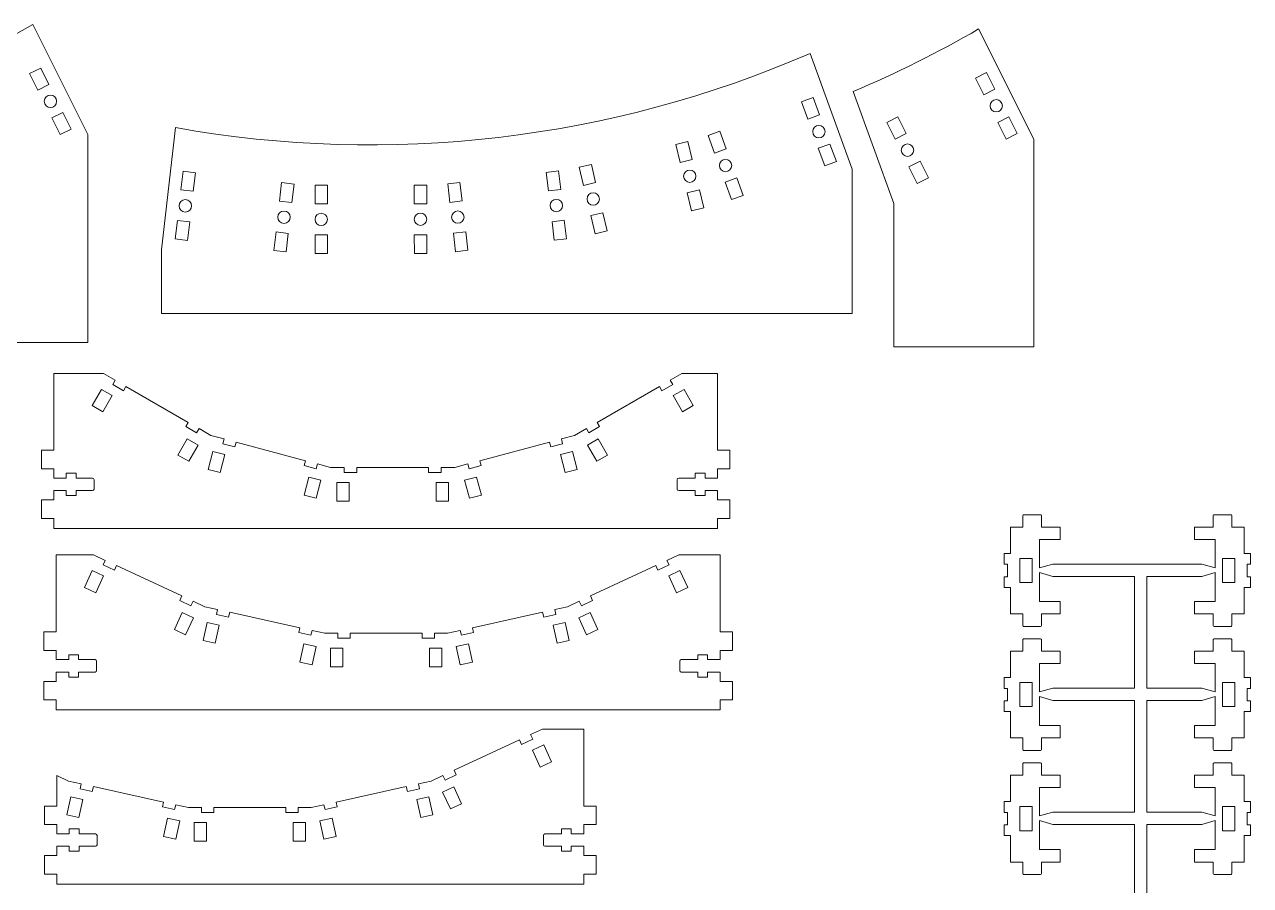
# Model space of a CAD drawing. Header units: millimetres. Extents: x 3 to 322, y 12 to 289.
# Drawn here: x 124.8 to 322.4, y 150.2 to 289 of the extents above; entities that cross this region are included whole.
import ezdxf

# ---------------------------------------------------------------- set-up
doc = ezdxf.new("R2010")
doc.units = ezdxf.units.MM
doc.layers.add('Visible (ISO)', color=5, linetype='Continuous', lineweight=5, true_color=0x0000ff)

msp = doc.modelspace()

# ---------------------------------------------------------------- linework, layer by layer
at = {"layer": 'Visible (ISO)'}
for p, q in [((135.01, 271.29), (126.13, 289.03)), ((287.5, 270.57), (278.62, 288.31)), ((258.24, 265.73), (251.47, 284.38)), ((125.61, 281.12), (127.4, 282.02)), ((126.96, 278.44), (125.61, 281.12)), ((127.4, 282.02), (128.74, 279.34)), ((278.1, 280.4), (279.89, 281.3)), ((279.89, 281.3), (281.24, 278.61)), ((128.74, 279.34), (126.96, 278.44)), ((279.45, 277.72), (278.1, 280.4)), ((250.04, 276.59), (251.92, 277.27)), ((251.92, 277.27), (252.95, 274.45)), ((258.38, 278.22), (264.95, 260.15)), ((281.24, 278.61), (279.45, 277.72)), ((129.19, 273.97), (130.98, 274.87)), ((130.98, 274.87), (132.32, 272.18)), ((251.07, 273.77), (250.04, 276.59)), ((130.54, 271.29), (129.19, 273.97)), ((252.95, 274.45), (251.07, 273.77)), ((263.8, 273.24), (265.59, 274.13)), ((265.14, 270.55), (263.8, 273.24)), ((265.59, 274.13), (266.93, 271.45)), ((281.69, 273.25), (283.47, 274.14)), ((283.03, 270.56), (281.69, 273.25)), ((283.47, 274.14), (284.82, 271.46)), ((132.32, 272.18), (130.54, 271.29)), ((135.01, 237.77), (135.01, 271.29)), ((149.16, 272.4), (146.88, 252.69)), ((235, 271.13), (236.88, 271.81)), ((236.03, 268.31), (235, 271.13)), ((236.88, 271.81), (237.91, 268.99)), ((266.93, 271.45), (265.14, 270.55)), ((284.82, 271.46), (283.03, 270.56)), ((229.81, 269.69), (231.75, 270.15)), ((230.5, 266.77), (229.81, 269.69)), ((231.75, 270.15), (232.44, 267.24)), ((237.91, 268.99), (236.03, 268.31)), ((252.77, 269.07), (254.65, 269.75)), ((253.8, 266.25), (252.77, 269.07)), ((254.65, 269.75), (255.68, 266.93)), ((287.5, 237.05), (287.5, 270.57)), ((232.44, 267.24), (230.5, 266.77)), ((255.68, 266.93), (253.8, 266.25)), ((267.38, 266.08), (269.17, 266.98)), ((269.17, 266.98), (270.51, 264.3)), ((150.02, 262.39), (150.36, 265.37)), ((150.36, 265.37), (152.35, 265.14)), ((152.35, 265.14), (152, 262.16)), ((208.91, 265.19), (210.89, 265.42)), ((209.26, 262.21), (208.91, 265.19)), ((210.89, 265.42), (211.24, 262.44)), ((214.24, 266.01), (216.18, 266.47)), ((214.93, 263.09), (214.24, 266.01)), ((216.18, 266.47), (216.87, 263.55)), ((258.24, 242.42), (258.24, 265.73)), ((268.72, 263.4), (267.38, 266.08)), ((165.91, 260.56), (166.25, 263.54)), ((166.25, 263.54), (168.24, 263.31)), ((168.24, 263.31), (167.9, 260.33)), ((171.63, 260.11), (171.63, 263.11)), ((171.63, 263.11), (173.63, 263.11)), ((173.63, 263.11), (173.63, 260.11)), ((187.63, 263.12), (189.63, 263.13)), ((187.63, 260.12), (187.63, 263.12)), ((189.63, 263.13), (189.63, 260.13)), ((193.02, 263.32), (195, 263.56)), ((193.37, 260.35), (193.02, 263.32)), ((195, 263.56), (195.35, 260.58)), ((216.87, 263.55), (214.93, 263.09)), ((237.73, 263.61), (239.61, 264.29)), ((238.76, 260.79), (237.73, 263.61)), ((239.61, 264.29), (240.64, 261.47)), ((270.51, 264.3), (268.72, 263.4)), ((152, 262.16), (150.02, 262.39)), ((211.24, 262.44), (209.26, 262.21)), ((231.65, 261.91), (233.59, 262.37)), ((232.34, 258.99), (231.65, 261.91)), ((233.59, 262.37), (234.29, 259.45)), ((240.64, 261.47), (238.76, 260.79)), ((167.9, 260.33), (165.91, 260.56)), ((173.63, 260.11), (171.63, 260.11)), ((189.63, 260.13), (187.63, 260.12)), ((195.35, 260.58), (193.37, 260.35)), ((234.29, 259.45), (232.34, 258.99)), ((264.95, 260.15), (264.95, 237.05)), ((149.1, 254.45), (149.44, 257.43)), ((149.44, 257.43), (151.43, 257.2)), ((151.43, 257.2), (151.08, 254.22)), ((209.84, 257.24), (211.82, 257.47)), ((210.19, 254.26), (209.84, 257.24)), ((211.82, 257.47), (212.17, 254.49)), ((216.08, 258.22), (218.02, 258.68)), ((216.77, 255.3), (216.08, 258.22)), ((218.02, 258.68), (218.72, 255.76)), ((164.99, 252.61), (165.34, 255.59)), ((165.34, 255.59), (167.32, 255.36)), ((167.32, 255.36), (166.98, 252.38)), ((171.64, 252.11), (171.63, 255.11)), ((171.63, 255.11), (173.63, 255.11)), ((173.63, 255.11), (173.64, 252.11)), ((187.63, 255.12), (189.63, 255.13)), ((187.64, 252.12), (187.63, 255.12)), ((189.63, 255.13), (189.64, 252.13)), ((193.95, 255.38), (195.93, 255.61)), ((194.3, 252.4), (193.95, 255.38)), ((195.93, 255.61), (196.28, 252.63)), ((218.72, 255.76), (216.77, 255.3)), ((151.08, 254.22), (149.1, 254.45)), ((212.17, 254.49), (210.19, 254.26)), ((146.88, 252.69), (146.88, 242.42)), ((166.98, 252.38), (164.99, 252.61)), ((173.64, 252.11), (171.64, 252.11)), ((189.64, 252.13), (187.64, 252.12)), ((196.28, 252.63), (194.3, 252.4)), ((146.88, 242.42), (258.24, 242.42)), ((3.15, 237.77), (135.01, 237.77)), ((264.95, 237.05), (287.5, 237.05)), ((129.51, 232.78), (129.51, 220.38)), ((137.51, 232.78), (129.51, 232.78)), ((139.42, 231.68), (137.51, 232.78)), ((139.02, 230.99), (139.42, 231.68)), ((230.79, 232.78), (228.89, 231.68)), ((228.89, 231.68), (229.29, 230.99)), ((236.51, 232.78), (230.79, 232.78)), ((236.51, 220.38), (236.51, 232.78)), ((135.68, 227.6), (137.18, 230.2)), ((137.18, 230.2), (138.91, 229.2)), ((140.75, 229.99), (139.02, 230.99)), ((141.15, 230.68), (140.75, 229.99)), ((151.2, 224.88), (141.15, 230.68)), ((227.15, 230.68), (217.11, 224.88)), ((227.55, 229.99), (227.15, 230.68)), ((229.29, 230.99), (227.55, 229.99)), ((229.39, 229.2), (231.12, 230.2)), ((231.12, 230.2), (232.62, 227.6)), ((137.41, 226.6), (135.68, 227.6)), ((138.91, 229.2), (137.41, 226.6)), ((230.89, 226.6), (229.39, 229.2)), ((232.62, 227.6), (230.89, 226.6)), ((150.8, 224.19), (151.2, 224.88)), ((152.53, 223.19), (150.8, 224.19)), ((152.93, 223.88), (152.53, 223.19)), ((154.83, 222.78), (152.93, 223.88)), ((215.38, 223.88), (213.47, 222.78)), ((215.78, 223.19), (215.38, 223.88)), ((217.51, 224.19), (215.78, 223.19)), ((217.11, 224.88), (217.51, 224.19)), ((149.53, 219.6), (151.03, 222.2)), ((151.03, 222.2), (152.77, 221.2)), ((156.96, 222.21), (154.83, 222.78)), ((156.75, 221.44), (156.96, 222.21)), ((158.68, 220.92), (156.75, 221.44)), ((158.89, 221.69), (158.68, 220.92)), ((170.09, 218.69), (158.89, 221.69)), ((209.41, 221.69), (198.21, 218.69)), ((209.62, 220.92), (209.41, 221.69)), ((211.55, 221.44), (209.62, 220.92)), ((213.47, 222.78), (211.35, 222.21)), ((211.35, 222.21), (211.55, 221.44)), ((215.54, 221.2), (217.27, 222.2)), ((217.27, 222.2), (218.77, 219.6)), ((129.51, 220.38), (127.51, 220.38)), ((127.51, 220.38), (127.51, 217.38)), ((151.27, 218.6), (149.53, 219.6)), ((152.77, 221.2), (151.27, 218.6)), ((154.4, 217.3), (155.18, 220.2)), ((155.18, 220.2), (157.11, 219.68)), ((157.11, 219.68), (156.33, 216.79)), ((211.19, 219.68), (213.13, 220.2)), ((211.97, 216.79), (211.19, 219.68)), ((213.13, 220.2), (213.9, 217.3)), ((217.04, 218.6), (215.54, 221.2)), ((218.77, 219.6), (217.04, 218.6)), ((238.51, 220.38), (236.51, 220.38)), ((238.51, 217.38), (238.51, 220.38)), ((169.89, 217.92), (170.09, 218.69)), ((171.82, 217.4), (169.89, 217.92)), ((172.03, 218.17), (171.82, 217.4)), ((174.15, 217.6), (172.03, 218.17)), ((176.35, 217.6), (174.15, 217.6)), ((176.35, 216.8), (176.35, 217.6)), ((178.35, 217.6), (178.35, 216.8)), ((189.95, 217.6), (178.35, 217.6)), ((189.95, 216.8), (189.95, 217.6)), ((191.95, 217.6), (191.95, 216.8)), ((194.15, 217.6), (191.95, 217.6)), ((196.28, 218.17), (194.15, 217.6)), ((196.48, 217.4), (196.28, 218.17)), ((198.42, 217.92), (196.48, 217.4)), ((198.21, 218.69), (198.42, 217.92)), ((127.51, 217.38), (129.51, 217.38)), ((129.51, 217.38), (129.51, 215.88)), ((129.51, 215.88), (131.51, 215.88)), ((131.51, 215.88), (131.51, 216.68)), ((131.51, 216.68), (133.11, 216.68)), ((133.11, 216.68), (133.11, 215.88)), ((133.11, 215.88), (135.76, 215.88)), ((136.01, 215.63), (136.01, 214.13)), ((156.33, 216.79), (154.4, 217.3)), ((169.86, 213.16), (170.63, 216.06)), ((170.63, 216.06), (172.56, 215.54)), ((172.56, 215.54), (171.79, 212.64)), ((178.35, 216.8), (176.35, 216.8)), ((191.95, 216.8), (189.95, 216.8)), ((195.74, 215.54), (197.67, 216.06)), ((196.52, 212.64), (195.74, 215.54)), ((197.67, 216.06), (198.45, 213.16)), ((213.9, 217.3), (211.97, 216.79)), ((230.01, 214.13), (230.01, 215.63)), ((230.26, 215.88), (232.91, 215.88)), ((232.91, 215.88), (232.91, 216.68)), ((232.91, 216.68), (234.51, 216.68)), ((234.51, 216.68), (234.51, 215.88)), ((234.51, 215.88), (236.51, 215.88)), ((236.51, 215.88), (236.51, 217.38)), ((236.51, 217.38), (238.51, 217.38)), ((131.51, 213.88), (129.51, 213.88)), ((129.51, 213.88), (129.51, 212.38)), ((131.51, 213.08), (131.51, 213.88)), ((135.76, 213.88), (133.11, 213.88)), ((133.11, 213.88), (133.11, 213.08)), ((175.15, 215.2), (177.15, 215.2)), ((175.15, 212.2), (175.15, 215.2)), ((177.15, 215.2), (177.15, 212.2)), ((191.15, 212.2), (191.15, 215.2)), ((191.15, 215.2), (193.15, 215.2)), ((193.15, 215.2), (193.15, 212.2)), ((232.91, 213.88), (230.26, 213.88)), ((232.91, 213.08), (232.91, 213.88)), ((236.51, 213.88), (234.51, 213.88)), ((234.51, 213.88), (234.51, 213.08)), ((236.51, 212.38), (236.51, 213.88)), ((129.51, 212.38), (127.51, 212.38)), ((127.51, 212.38), (127.51, 209.38)), ((133.11, 213.08), (131.51, 213.08)), ((171.79, 212.64), (169.86, 213.16)), ((177.15, 212.2), (175.15, 212.2)), ((193.15, 212.2), (191.15, 212.2)), ((198.45, 213.16), (196.52, 212.64)), ((234.51, 213.08), (232.91, 213.08)), ((238.51, 212.38), (236.51, 212.38)), ((238.51, 209.38), (238.51, 212.38)), ((285.74, 207.99), (285.74, 209.86)), ((285.86, 209.99), (288.61, 209.99)), ((288.74, 209.86), (288.74, 207.99)), ((316.44, 209.86), (316.44, 207.99)), ((319.32, 209.99), (316.57, 209.99)), ((319.44, 207.99), (319.44, 209.86)), ((127.51, 209.38), (129.51, 209.38)), ((129.51, 209.38), (129.51, 207.78)), ((129.51, 207.78), (236.51, 207.78)), ((236.51, 207.78), (236.51, 209.38)), ((236.51, 209.38), (238.51, 209.38)), ((283.74, 207.99), (285.74, 207.99)), ((283.74, 203.72), (283.74, 207.99)), ((288.74, 207.99), (291.74, 207.99)), ((291.74, 207.99), (291.74, 205.99)), ((313.44, 207.99), (313.44, 205.99)), ((316.44, 207.99), (313.44, 207.99)), ((321.44, 207.99), (319.44, 207.99)), ((321.44, 203.72), (321.44, 207.99)), ((288.44, 205.99), (288.44, 201.41)), ((291.74, 205.99), (288.44, 205.99)), ((313.44, 205.99), (316.74, 205.99)), ((316.74, 205.99), (316.74, 201.41)), ((282.74, 203.72), (283.74, 203.72)), ((282.74, 201.99), (282.74, 203.72)), ((322.44, 203.72), (321.44, 203.72)), ((322.44, 201.99), (322.44, 203.72)), ((129.92, 203.52), (129.92, 191.12)), ((135.92, 203.52), (129.92, 203.52)), ((137.82, 202.63), (135.92, 203.52)), ((137.49, 201.91), (137.82, 202.63)), ((139.3, 201.06), (137.49, 201.91)), ((139.64, 201.79), (139.3, 201.06)), ((150.15, 196.89), (139.64, 201.79)), ((226.56, 201.79), (216.04, 196.89)), ((226.89, 201.06), (226.56, 201.79)), ((228.71, 201.91), (226.89, 201.06)), ((230.27, 203.52), (228.37, 202.63)), ((228.37, 202.63), (228.71, 201.91)), ((236.92, 203.52), (230.27, 203.52)), ((236.92, 191.12), (236.92, 203.52)), ((283.29, 201.99), (282.74, 201.99)), ((283.29, 199.99), (283.29, 201.99)), ((285.24, 202.94), (285.24, 199.04)), ((287.24, 202.94), (285.24, 202.94)), ((287.24, 199.04), (287.24, 202.94)), ((288.44, 201.41), (290.59, 202.03)), ((314.59, 202.03), (290.59, 202.03)), ((316.74, 201.41), (314.59, 202.03)), ((317.94, 199.04), (317.94, 202.94)), ((317.94, 202.94), (319.94, 202.94)), ((319.94, 202.94), (319.94, 199.04)), ((321.89, 201.99), (322.44, 201.99)), ((321.89, 199.99), (321.89, 201.99)), ((134.45, 198.25), (135.72, 200.97)), ((135.72, 200.97), (137.53, 200.12)), ((137.53, 200.12), (136.27, 197.4)), ((228.66, 200.12), (230.47, 200.97)), ((229.93, 197.4), (228.66, 200.12)), ((230.47, 200.97), (231.74, 198.25)), ((282.74, 199.99), (283.29, 199.99)), ((282.74, 198.26), (282.74, 199.99)), ((290.59, 200.03), (288.44, 200.66)), ((288.44, 200.66), (288.44, 195.99)), ((290.59, 200.03), (303.74, 200.03)), ((303.74, 200.03), (303.74, 182.03)), ((305.74, 182.03), (305.74, 200.03)), ((305.74, 200.03), (314.59, 200.03)), ((314.59, 200.03), (316.74, 200.66)), ((316.74, 200.66), (316.74, 195.99)), ((322.44, 199.99), (321.89, 199.99)), ((322.44, 198.26), (322.44, 199.99)), ((136.27, 197.4), (134.45, 198.25)), ((231.74, 198.25), (229.93, 197.4)), ((283.74, 198.26), (282.74, 198.26)), ((283.74, 193.99), (283.74, 198.26)), ((285.24, 199.04), (287.24, 199.04)), ((319.94, 199.04), (317.94, 199.04)), ((321.44, 198.26), (322.44, 198.26)), ((321.44, 193.99), (321.44, 198.26)), ((149.81, 196.16), (150.15, 196.89)), ((151.62, 195.32), (149.81, 196.16)), ((151.96, 196.04), (151.62, 195.32)), ((153.87, 195.15), (151.96, 196.04)), ((214.23, 196.04), (212.33, 195.15)), ((214.57, 195.32), (214.23, 196.04)), ((216.38, 196.16), (214.57, 195.32)), ((216.04, 196.89), (216.38, 196.16)), ((288.44, 195.99), (291.74, 195.99)), ((291.74, 195.99), (291.74, 193.99)), ((313.44, 195.99), (313.44, 193.99)), ((316.74, 195.99), (313.44, 195.99)), ((148.95, 191.49), (150.22, 194.2)), ((150.22, 194.2), (152.04, 193.36)), ((155.92, 194.7), (153.87, 195.15)), ((155.74, 193.92), (155.92, 194.7)), ((157.7, 193.49), (155.74, 193.92)), ((157.87, 194.27), (157.7, 193.49)), ((169.19, 191.76), (157.87, 194.27)), ((208.32, 194.27), (197, 191.76)), ((208.5, 193.49), (208.32, 194.27)), ((210.45, 193.92), (208.5, 193.49)), ((212.33, 195.15), (210.28, 194.7)), ((210.28, 194.7), (210.45, 193.92)), ((214.16, 193.36), (215.97, 194.2)), ((215.97, 194.2), (217.24, 191.49)), ((285.74, 193.99), (283.74, 193.99)), ((285.74, 192.11), (285.74, 193.99)), ((288.74, 193.99), (288.74, 192.11)), ((291.74, 193.99), (288.74, 193.99)), ((313.44, 193.99), (316.44, 193.99)), ((316.44, 193.99), (316.44, 192.11)), ((319.44, 193.99), (321.44, 193.99)), ((319.44, 192.11), (319.44, 193.99)), ((152.04, 193.36), (150.77, 190.64)), ((153.58, 189.69), (154.22, 192.62)), ((154.22, 192.62), (156.18, 192.18)), ((156.18, 192.18), (155.53, 189.25)), ((169.02, 190.98), (169.19, 191.76)), ((197, 191.76), (197.17, 190.98)), ((210.01, 192.18), (211.97, 192.62)), ((210.66, 189.25), (210.01, 192.18)), ((211.97, 192.62), (212.62, 189.69)), ((215.42, 190.64), (214.16, 193.36)), ((288.61, 191.99), (285.86, 191.99)), ((316.57, 191.99), (319.32, 191.99)), ((129.92, 191.12), (127.92, 191.12)), ((127.92, 191.12), (127.92, 188.12)), ((150.77, 190.64), (148.95, 191.49)), ((170.97, 190.54), (169.02, 190.98)), ((171.15, 191.32), (170.97, 190.54)), ((173.2, 190.87), (171.15, 191.32)), ((175.3, 190.87), (173.2, 190.87)), ((175.3, 190.07), (175.3, 190.87)), ((177.3, 190.07), (175.3, 190.07)), ((188.9, 190.87), (177.3, 190.87)), ((177.3, 190.87), (177.3, 190.07)), ((188.9, 190.07), (188.9, 190.87)), ((190.9, 190.07), (188.9, 190.07)), ((193, 190.87), (190.9, 190.87)), ((190.9, 190.87), (190.9, 190.07)), ((195.05, 191.32), (193, 190.87)), ((195.22, 190.54), (195.05, 191.32)), ((197.17, 190.98), (195.22, 190.54)), ((217.24, 191.49), (215.42, 190.64)), ((238.92, 191.12), (236.92, 191.12)), ((238.92, 188.12), (238.92, 191.12)), ((285.74, 187.99), (285.74, 189.86)), ((285.86, 189.99), (288.61, 189.99)), ((288.74, 189.86), (288.74, 187.99)), ((316.44, 189.86), (316.44, 187.99)), ((319.32, 189.99), (316.57, 189.99)), ((319.44, 187.99), (319.44, 189.86)), ((127.92, 188.12), (129.92, 188.12)), ((129.92, 188.12), (129.92, 186.62)), ((155.53, 189.25), (153.58, 189.69)), ((169.2, 186.22), (169.85, 189.15)), ((169.85, 189.15), (171.8, 188.72)), ((171.8, 188.72), (171.15, 185.79)), ((174.1, 185.47), (174.1, 188.47)), ((174.1, 188.47), (176.1, 188.47)), ((176.1, 188.47), (176.1, 185.47)), ((190.1, 188.47), (192.1, 188.47)), ((190.1, 185.47), (190.1, 188.47)), ((192.1, 188.47), (192.1, 185.47)), ((194.39, 188.72), (196.35, 189.15)), ((195.04, 185.79), (194.39, 188.72)), ((196.35, 189.15), (197, 186.22)), ((212.62, 189.69), (210.66, 189.25)), ((236.92, 186.62), (236.92, 188.12)), ((236.92, 188.12), (238.92, 188.12)), ((283.74, 187.99), (285.74, 187.99)), ((283.74, 183.72), (283.74, 187.99)), ((288.74, 187.99), (291.74, 187.99)), ((291.74, 187.99), (291.74, 185.99)), ((313.44, 187.99), (313.44, 185.99)), ((316.44, 187.99), (313.44, 187.99)), ((321.44, 187.99), (319.44, 187.99)), ((321.44, 183.72), (321.44, 187.99)), ((129.92, 186.62), (131.92, 186.62)), ((131.92, 186.62), (131.92, 187.42)), ((131.92, 187.42), (133.52, 187.42)), ((133.52, 187.42), (133.52, 186.62)), ((133.52, 186.62), (136.17, 186.62)), ((136.42, 186.37), (136.42, 184.87)), ((171.15, 185.79), (169.2, 186.22)), ((197, 186.22), (195.04, 185.79)), ((230.42, 184.87), (230.42, 186.37)), ((230.67, 186.62), (233.32, 186.62)), ((233.32, 186.62), (233.32, 187.42)), ((233.32, 187.42), (234.92, 187.42)), ((234.92, 187.42), (234.92, 186.62)), ((234.92, 186.62), (236.92, 186.62)), ((288.44, 185.99), (288.44, 181.41)), ((291.74, 185.99), (288.44, 185.99)), ((313.44, 185.99), (316.74, 185.99)), ((316.74, 185.99), (316.74, 181.41)), ((131.92, 184.62), (129.92, 184.62)), ((129.92, 184.62), (129.92, 183.12)), ((131.92, 183.82), (131.92, 184.62)), ((133.52, 183.82), (131.92, 183.82)), ((136.17, 184.62), (133.52, 184.62)), ((133.52, 184.62), (133.52, 183.82)), ((176.1, 185.47), (174.1, 185.47)), ((192.1, 185.47), (190.1, 185.47)), ((233.32, 184.62), (230.67, 184.62)), ((233.32, 183.82), (233.32, 184.62)), ((234.92, 183.82), (233.32, 183.82)), ((236.92, 184.62), (234.92, 184.62)), ((234.92, 184.62), (234.92, 183.82)), ((236.92, 183.12), (236.92, 184.62)), ((129.92, 183.12), (127.92, 183.12)), ((127.92, 183.12), (127.92, 180.12)), ((238.92, 183.12), (236.92, 183.12)), ((238.92, 180.12), (238.92, 183.12)), ((282.74, 183.72), (283.74, 183.72)), ((282.74, 181.99), (282.74, 183.72)), ((283.29, 181.99), (282.74, 181.99)), ((283.29, 179.99), (283.29, 181.99)), ((285.24, 182.94), (285.24, 179.04)), ((287.24, 182.94), (285.24, 182.94)), ((287.24, 179.04), (287.24, 182.94)), ((288.44, 181.41), (290.59, 182.03)), ((303.74, 182.03), (290.59, 182.03)), ((314.59, 182.03), (305.74, 182.03)), ((316.74, 181.41), (314.59, 182.03)), ((317.94, 179.04), (317.94, 182.94)), ((317.94, 182.94), (319.94, 182.94)), ((319.94, 182.94), (319.94, 179.04)), ((322.44, 183.72), (321.44, 183.72)), ((321.89, 181.99), (322.44, 181.99)), ((321.89, 179.99), (321.89, 181.99)), ((322.44, 181.99), (322.44, 183.72)), ((127.92, 180.12), (129.92, 180.12)), ((129.92, 180.12), (129.92, 178.52)), ((236.92, 178.52), (236.92, 180.12)), ((236.92, 180.12), (238.92, 180.12)), ((282.74, 179.99), (283.29, 179.99)), ((282.74, 178.26), (282.74, 179.99)), ((290.59, 180.03), (288.44, 180.66)), ((288.44, 180.66), (288.44, 175.99)), ((290.59, 180.03), (303.74, 180.03)), ((303.74, 180.03), (303.74, 162.03)), ((305.74, 162.03), (305.74, 180.03)), ((305.74, 180.03), (314.59, 180.03)), ((314.59, 180.03), (316.74, 180.66)), ((316.74, 180.66), (316.74, 175.99)), ((322.44, 179.99), (321.89, 179.99)), ((322.44, 178.26), (322.44, 179.99)), ((129.92, 178.52), (236.92, 178.52)), ((283.74, 178.26), (282.74, 178.26)), ((283.74, 173.99), (283.74, 178.26)), ((285.24, 179.04), (287.24, 179.04)), ((319.94, 179.04), (317.94, 179.04)), ((321.44, 178.26), (322.44, 178.26)), ((321.44, 173.99), (321.44, 178.26)), ((288.44, 175.99), (291.74, 175.99)), ((291.74, 175.99), (291.74, 173.99)), ((313.44, 175.99), (313.44, 173.99)), ((316.74, 175.99), (313.44, 175.99)), ((208.3, 175.42), (206.39, 174.53)), ((206.39, 174.53), (206.73, 173.81)), ((214.95, 175.42), (208.3, 175.42)), ((214.95, 163.02), (214.95, 175.42)), ((285.74, 173.99), (283.74, 173.99)), ((285.74, 172.11), (285.74, 173.99)), ((288.74, 173.99), (288.74, 172.11)), ((291.74, 173.99), (288.74, 173.99)), ((313.44, 173.99), (316.44, 173.99)), ((316.44, 173.99), (316.44, 172.11)), ((319.44, 173.99), (321.44, 173.99)), ((319.44, 172.11), (319.44, 173.99)), ((204.58, 173.69), (194.07, 168.78)), ((204.92, 172.96), (204.58, 173.69)), ((206.73, 173.81), (204.92, 172.96)), ((206.68, 172.02), (208.5, 172.86)), ((207.95, 169.3), (206.68, 172.02)), ((208.5, 172.86), (209.76, 170.14)), ((288.61, 171.99), (285.86, 171.99)), ((316.57, 171.99), (319.32, 171.99)), ((209.76, 170.14), (207.95, 169.3)), ((285.86, 169.99), (288.61, 169.99)), ((319.32, 169.99), (316.57, 169.99)), ((194.41, 168.06), (192.59, 167.21)), ((194.07, 168.78), (194.41, 168.06)), ((285.74, 167.99), (285.74, 169.86)), ((288.74, 169.86), (288.74, 167.99)), ((316.44, 169.86), (316.44, 167.99)), ((319.44, 167.99), (319.44, 169.86)), ((129.99, 167.94), (129.99, 163.02)), ((131.89, 167.05), (129.99, 167.94)), ((133.94, 166.6), (131.89, 167.05)), ((133.77, 165.81), (133.94, 166.6)), ((135.89, 166.16), (135.72, 165.38)), ((147.22, 163.65), (135.89, 166.16)), ((186.35, 166.16), (175.02, 163.65)), ((186.52, 165.38), (186.35, 166.16)), ((190.35, 167.05), (188.3, 166.6)), ((188.3, 166.6), (188.47, 165.81)), ((192.26, 167.94), (190.35, 167.05)), ((192.18, 165.26), (193.99, 166.1)), ((192.59, 167.21), (192.26, 167.94)), ((193.99, 166.1), (195.26, 163.38)), ((283.74, 167.99), (285.74, 167.99)), ((283.74, 163.72), (283.74, 167.99)), ((288.74, 167.99), (291.74, 167.99)), ((291.74, 167.99), (291.74, 165.99)), ((313.44, 167.99), (313.44, 165.99)), ((316.44, 167.99), (313.44, 167.99)), ((321.44, 167.99), (319.44, 167.99)), ((321.44, 163.72), (321.44, 167.99)), ((131.6, 161.58), (132.25, 164.51)), ((132.25, 164.51), (134.2, 164.08)), ((134.2, 164.08), (133.55, 161.15)), ((135.72, 165.38), (133.77, 165.81)), ((188.47, 165.81), (186.52, 165.38)), ((188.04, 164.08), (189.99, 164.51)), ((188.69, 161.15), (188.04, 164.08)), ((189.99, 164.51), (190.64, 161.58)), ((193.45, 162.54), (192.18, 165.26)), ((288.44, 165.99), (288.44, 161.41)), ((291.74, 165.99), (288.44, 165.99)), ((313.44, 165.99), (316.74, 165.99)), ((316.74, 165.99), (316.74, 161.41)), ((129.99, 163.02), (127.99, 163.02)), ((127.99, 163.02), (127.99, 160.02)), ((147.05, 162.87), (147.22, 163.65)), ((149, 162.44), (147.05, 162.87)), ((149.17, 163.22), (149, 162.44)), ((151.22, 162.76), (149.17, 163.22)), ((153.32, 162.76), (151.22, 162.76)), ((153.32, 161.96), (153.32, 162.76)), ((166.92, 162.76), (155.32, 162.76)), ((155.32, 162.76), (155.32, 161.96)), ((166.92, 161.96), (166.92, 162.76)), ((171.02, 162.76), (168.92, 162.76)), ((168.92, 162.76), (168.92, 161.96)), ((173.07, 163.22), (171.02, 162.76)), ((173.24, 162.44), (173.07, 163.22)), ((175.2, 162.87), (173.24, 162.44)), ((175.02, 163.65), (175.2, 162.87)), ((195.26, 163.38), (193.45, 162.54)), ((216.95, 163.02), (214.95, 163.02)), ((216.95, 160.02), (216.95, 163.02)), ((282.74, 163.72), (283.74, 163.72)), ((282.74, 161.99), (282.74, 163.72)), ((285.24, 162.94), (285.24, 159.04)), ((287.24, 162.94), (285.24, 162.94)), ((287.24, 159.04), (287.24, 162.94)), ((317.94, 159.04), (317.94, 162.94)), ((317.94, 162.94), (319.94, 162.94)), ((319.94, 162.94), (319.94, 159.04)), ((322.44, 163.72), (321.44, 163.72)), ((322.44, 161.99), (322.44, 163.72)), ((133.55, 161.15), (131.6, 161.58)), ((147.22, 158.12), (147.87, 161.05)), ((147.87, 161.05), (149.82, 160.62)), ((149.82, 160.62), (149.17, 157.69)), ((152.12, 160.36), (154.12, 160.36)), ((152.12, 157.36), (152.12, 160.36)), ((155.32, 161.96), (153.32, 161.96)), ((154.12, 160.36), (154.12, 157.36)), ((168.92, 161.96), (166.92, 161.96)), ((168.12, 157.36), (168.12, 160.36)), ((168.12, 160.36), (170.12, 160.36)), ((170.12, 160.36), (170.12, 157.36)), ((172.42, 160.62), (174.37, 161.05)), ((173.07, 157.69), (172.42, 160.62)), ((174.37, 161.05), (175.02, 158.12)), ((190.64, 161.58), (188.69, 161.15)), ((283.29, 161.99), (282.74, 161.99)), ((283.29, 159.99), (283.29, 161.99)), ((288.44, 161.41), (290.59, 162.03)), ((290.59, 160.03), (288.44, 160.66)), ((288.44, 160.66), (288.44, 155.99)), ((303.74, 162.03), (290.59, 162.03)), ((314.59, 162.03), (305.74, 162.03)), ((316.74, 161.41), (314.59, 162.03)), ((314.59, 160.03), (316.74, 160.66)), ((316.74, 160.66), (316.74, 155.99)), ((321.89, 161.99), (322.44, 161.99)), ((321.89, 159.99), (321.89, 161.99)), ((127.99, 160.02), (129.99, 160.02)), ((129.99, 160.02), (129.99, 158.52)), ((129.99, 158.52), (131.99, 158.52)), ((131.99, 158.52), (131.99, 159.32)), ((131.99, 159.32), (133.59, 159.32)), ((133.59, 159.32), (133.59, 158.52)), ((133.59, 158.52), (136.24, 158.52)), ((136.49, 158.27), (136.49, 156.77)), ((149.17, 157.69), (147.22, 158.12)), ((175.02, 158.12), (173.07, 157.69)), ((208.45, 156.77), (208.45, 158.27)), ((208.7, 158.52), (211.35, 158.52)), ((211.35, 158.52), (211.35, 159.32)), ((211.35, 159.32), (212.95, 159.32)), ((212.95, 159.32), (212.95, 158.52)), ((212.95, 158.52), (214.95, 158.52)), ((214.95, 158.52), (214.95, 160.02)), ((214.95, 160.02), (216.95, 160.02)), ((282.74, 159.99), (283.29, 159.99)), ((282.74, 158.26), (282.74, 159.99)), ((283.74, 158.26), (282.74, 158.26)), ((283.74, 153.99), (283.74, 158.26)), ((285.24, 159.04), (287.24, 159.04)), ((290.59, 160.03), (303.74, 160.03)), ((303.74, 160.03), (303.74, 142.03)), ((305.74, 142.03), (305.74, 160.03)), ((305.74, 160.03), (314.59, 160.03)), ((319.94, 159.04), (317.94, 159.04)), ((321.44, 158.26), (322.44, 158.26)), ((321.44, 153.99), (321.44, 158.26)), ((322.44, 159.99), (321.89, 159.99)), ((322.44, 158.26), (322.44, 159.99)), ((131.99, 156.52), (129.99, 156.52)), ((129.99, 156.52), (129.99, 155.02)), ((131.99, 155.72), (131.99, 156.52)), ((136.24, 156.52), (133.59, 156.52)), ((133.59, 156.52), (133.59, 155.72)), ((154.12, 157.36), (152.12, 157.36)), ((170.12, 157.36), (168.12, 157.36)), ((211.35, 156.52), (208.7, 156.52)), ((211.35, 155.72), (211.35, 156.52)), ((214.95, 156.52), (212.95, 156.52)), ((212.95, 156.52), (212.95, 155.72)), ((214.95, 155.02), (214.95, 156.52)), ((129.99, 155.02), (127.99, 155.02)), ((127.99, 155.02), (127.99, 152.02)), ((133.59, 155.72), (131.99, 155.72)), ((212.95, 155.72), (211.35, 155.72)), ((216.95, 155.02), (214.95, 155.02)), ((216.95, 152.02), (216.95, 155.02)), ((288.44, 155.99), (291.74, 155.99)), ((291.74, 155.99), (291.74, 153.99)), ((313.44, 155.99), (313.44, 153.99)), ((316.74, 155.99), (313.44, 155.99)), ((285.74, 153.99), (283.74, 153.99)), ((285.74, 152.11), (285.74, 153.99)), ((288.74, 153.99), (288.74, 152.11)), ((291.74, 153.99), (288.74, 153.99)), ((313.44, 153.99), (316.44, 153.99)), ((316.44, 153.99), (316.44, 152.11)), ((319.44, 153.99), (321.44, 153.99)), ((319.44, 152.11), (319.44, 153.99)), ((127.99, 152.02), (129.99, 152.02)), ((129.99, 152.02), (129.99, 150.42)), ((129.99, 150.42), (214.95, 150.42)), ((214.95, 150.42), (214.95, 152.02)), ((214.95, 152.02), (216.95, 152.02)), ((288.61, 151.99), (285.86, 151.99)), ((316.57, 151.99), (319.32, 151.99))]:
    msp.add_line(p, q, dxfattribs=at)
for centre in [(128.97, 276.65), (281.46, 275.93), (252.86, 271.76), (267.15, 268.77), (237.82, 266.3), (232.05, 264.57), (216.48, 260.89), (150.72, 259.8), (166.62, 257.96), (194.65, 257.98), (210.54, 259.84), (172.63, 257.61), (188.63, 257.63)]:
    msp.add_circle(centre, 1, dxfattribs=at)
for centre, radius, start, end in [((36.76, 442.97), 178, 259.8621, 300.1379), ((189.25, 442.25), 178, 292.8552, 300.1379), ((180.49, 447.62), 178, 259.8621, 293.4999), ((135.76, 215.63), 0.25, 0, 90), ((230.26, 215.63), 0.25, 90, 180), ((135.76, 214.13), 0.25, 270, 0), ((230.26, 214.13), 0.25, 180, 270), ((285.86, 209.86), 0.125, 90, 180), ((288.61, 209.86), 0.125, 0, 90), ((316.57, 209.86), 0.125, 90, 180), ((319.32, 209.86), 0.125, 0, 90), ((285.86, 192.11), 0.125, 180, 270), ((288.61, 192.11), 0.125, 270, 0), ((316.57, 192.11), 0.125, 180, 270), ((319.32, 192.11), 0.125, 270, 0), ((285.86, 189.86), 0.125, 90, 180), ((288.61, 189.86), 0.125, 0, 90), ((316.57, 189.86), 0.125, 90, 180), ((319.32, 189.86), 0.125, 0, 90), ((136.17, 186.37), 0.25, 0, 90), ((230.67, 186.37), 0.25, 90, 180), ((136.17, 184.87), 0.25, 270, 0), ((230.67, 184.87), 0.25, 180, 270), ((285.86, 172.11), 0.125, 180, 270), ((288.61, 172.11), 0.125, 270, 0), ((316.57, 172.11), 0.125, 180, 270), ((319.32, 172.11), 0.125, 270, 0), ((285.86, 169.86), 0.125, 90, 180), ((288.61, 169.86), 0.125, 0, 90), ((316.57, 169.86), 0.125, 90, 180), ((319.32, 169.86), 0.125, 0, 90), ((136.24, 158.27), 0.25, 0, 90), ((208.7, 158.27), 0.25, 90, 180), ((136.24, 156.77), 0.25, 270, 0), ((208.7, 156.77), 0.25, 180, 270), ((285.86, 152.11), 0.125, 180, 270), ((288.61, 152.11), 0.125, 270, 0), ((316.57, 152.11), 0.125, 180, 270), ((319.32, 152.11), 0.125, 270, 0)]:
    msp.add_arc(centre, radius, start, end, dxfattribs=at)

doc.saveas('drawing.dxf')
